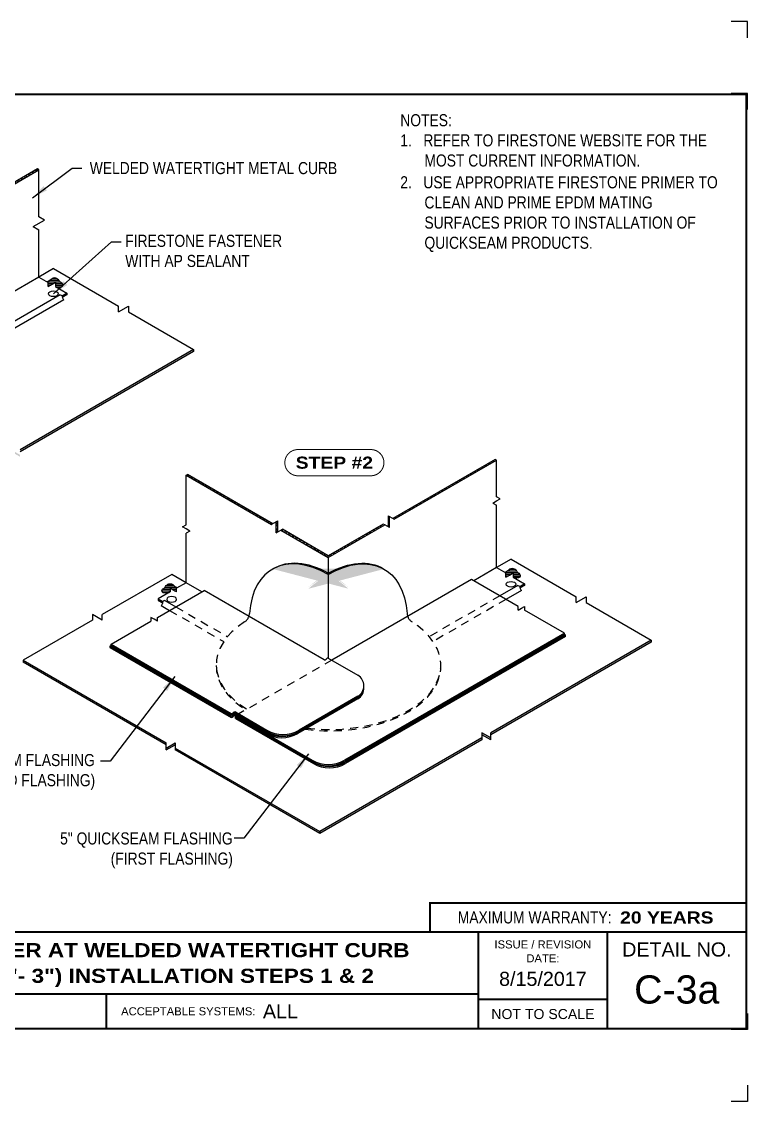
# Model space of a CAD drawing. Header units: inches. Extents: x 143.4 to 163.5, y -203.9 to -187.2.
# Drawn here: x 152.21 to 163.48, y -203.95 to -187.18 of the extents above; entities that cross this region are included whole.
import ezdxf
from ezdxf.enums import TextEntityAlignment as Align

# ---------------------------------------------------------------- set-up
doc = ezdxf.new("R2010")
doc.units = ezdxf.units.IN
doc.header["$MEASUREMENT"] = 0
doc.linetypes.add('HIDDEN', pattern=[0.375, 0.25, -0.125])
doc.linetypes.add('HIDDEN2', pattern=[0.1875, 0.125, -0.0625])
doc.layers.get('0').update_dxf_attribs({"linetype": 'CONTINUOUS'})
doc.layers.get('DEFPOINTS').update_dxf_attribs({"linetype": 'CONTINUOUS'})
for name, color, linetype in [('FSBP-ACCESSORY-OTHER', 7, 'CONTINUOUS'), ('FSBP-ANNO-NOTE', 7, 'CONTINUOUS'), ('FSBP-MEMBRANE', 7, 'CONTINUOUS'), ('FSBP-SEALANTS', 1, 'CONTINUOUS'), ('FSBP-TTLB', 7, 'CONTINUOUS'), ('FSBP-TTLB-BORDER', 7, 'CONTINUOUS'), ('FSBP-TTLB-TEXT', 7, 'CONTINUOUS')]:
    doc.layers.add(name, color=color, linetype=linetype)
doc.styles.add('FSBP_ARIAL', font='arial.ttf')
doc.styles.add('FSBP_ARIAL_BOLD', font='')
doc.styles.add('FSBP_ARIAL_NAR', font='ARIALN.TTF')
doc.styles.get('FSBP_ARIAL_BOLD').set_extended_font_data('Arial Black')
doc.dimstyles.new('FSBP-LEADER', dxfattribs={"dimtxt": 0.1875, "dimasz": 0.25, "dimexe": 0.0625, "dimexo": 0.125, "dimgap": 0.125, "dimtad": 0, "dimtih": 1, "dimtoh": 1, "dimdec": 4, "dimzin": 0, "dimdsep": 46, "dimlunit": 4, "dimtxsty": 'FSBP_ARIAL_NAR', "dimcen": 0.09375, "dimclrd": 256, "dimclre": 256, "dimclrt": 256, "dimadec": 0, "dimazin": 0, "dimtfac": 1, "dimtdec": 4, "dimtofl": 0, "dimtmove": 0, "dimatfit": 3, "dimfxl": 0, "dimtolj": 1, "dimtzin": 0, "dimlwd": -1, "dimlwe": -1, "dimarcsym": 0})
pattern_1 = [(135, (0, 0), (-0.04419417382415922, -0.04419417382415922), []), (135, (-0.03125, 0), (-0.04419417382415922, -0.04419417382415922), [])]

# ---------------------------------------------------------------- blocks, each defined once
blk = doc.blocks.new('TTLB-EPDM_2')
at = {"layer": 'DEFPOINTS', "linetype": 'Continuous', "ltscale": 1.75}
for points in [[(20.01562500000003, 13.88083333333333), (20.01562500000003, 14.13083333333333), (19.76562500000003, 14.13083333333333)], [(20.01562500000003, -2.380833333333342), (20.01562500000003, -2.630833333333342), (19.76562500000003, -2.630833333333342)]]:
    blk.add_lwpolyline(points, dxfattribs=at)
at = {"layer": 'DEFPOINTS', "color": 1}
for points in [[(20.015625, 12.765625), (20.015625, 13.015625), (19.765625, 13.015625)], [(20.015625, -1.265625), (20.015625, -1.515625), (19.765625, -1.515625)]]:
    blk.add_lwpolyline(points, dxfattribs=at)
at = {"layer": 'FSBP-TTLB', "const_width": 0.03125}
blk.add_lwpolyline([(15.09028770518938, 0), (20, 0), (20, 0.4512598240669945), (15.09028770518938, 0.4512598240669945)], close=True, dxfattribs=at)
for points in [[(0, 0), (0, -1.5), (20, -1.5), (20, 0), (0, 0)], [(15.84028770518938, 0), (15.84028770518938, -0.9643749050531198)], [(17.84110496735593, 0), (17.84110496735593, -1.5)], [(20, 0), (20, -1.5)], [(4.825208527206769, -0.9643749050531198), (15.84028770518938, -0.9643749050531198)], [(15.84028770518938, -0.9643749050531198), (15.84028770518938, -1.5)], [(15.84028770518938, -1.048740175933006), (17.84110496735593, -1.048740175933006)]]:
    blk.add_lwpolyline(points, dxfattribs=at)
at = {"layer": 'FSBP-TTLB-BORDER', "const_width": 0.03125}
blk.add_lwpolyline([(20, 0), (20, 13), (0, 13), (0, 0)], dxfattribs=at)
at = {"layer": 'FSBP-TTLB-TEXT', "const_width": 0.03125}
blk.add_lwpolyline([(10.06152282927678, -0.9643749050531198), (10.06152282927678, -1.5)], dxfattribs=at)
at = {"layer": 'FSBP-TTLB-TEXT', "style": 'FSBP_ARIAL_NAR'}
blk.add_text('MAXIMUM WARRANTY:', height=0.1875, dxfattribs=at).set_placement((17.90516569312837, 0.2256299120335257), align=Align.MIDDLE_RIGHT)
at = {"layer": 'FSBP-TTLB-TEXT', "style": 'FSBP_ARIAL'}
for s, height, p in [('ISSUE / REVISION', 0.125, (16.84069633627263, -0.1938496373466023)), ('DETAIL NO.', 0.21875, (18.92055248367797, -0.2724398367368792)), ('DATE:', 0.125, (16.84069633627263, -0.409973105348854)), ('NOT TO SCALE', 0.15625, (16.84069633627263, -1.274370087966503))]:
    blk.add_text(s, height=height, dxfattribs=at).set_placement(p, align=Align.MIDDLE_CENTER)
blk.add_text('ACCEPTABLE SYSTEMS:', height=0.125, dxfattribs=at).set_placement((10.29281281591562, -1.23218745252656), align=Align.MIDDLE_LEFT)
at = {"layer": 'FSBP-TTLB-TEXT'}
for tag, height, style, p in [('MAXIMUM_WARRANTY', 0.1875, 'FSBP_ARIAL_BOLD', (18.03987100774941, 0.2240244307510579)), ('ACCPT_SYSTEMS', 0.21875, 'FSBP_ARIAL', (12.49438170418193, -1.23218745252656))]:
    blk.add_attdef(tag, text='', height=height, dxfattribs=dict(at, style=style)).set_placement(p, align=Align.MIDDLE_LEFT)
for tag, height, style, p in [('DETAIL_DESCP_LINE_1', 0.21875, 'FSBP_ARIAL_BOLD', (10.33118450231211, -0.2831249841755152)), ('DETAIL_DESCP_LINE_2', 0.21875, 'FSBP_ARIAL_BOLD', (10.33118450231211, -0.6812499208775904)), ('ISSUE_REV_DATE', 0.21875, 'FSBP_ARIAL', (16.84069633627263, -0.7282559425942452)), ('DETAIL_NUMBER', 0.4375, 'FSBP_ARIAL', (18.91941590748775, -0.8931630692489421))]:
    blk.add_attdef(tag, text='', height=height, dxfattribs=dict(at, style=style)).set_placement(p, align=Align.MIDDLE_CENTER)

msp = doc.modelspace()

# ---------------------------------------------------------------- hatches: boundary and pattern name
at = {"layer": 'FSBP-ACCESSORY-OTHER'}
h = msp.add_hatch(dxfattribs=at)
h.set_pattern_fill('STEEL', color=256, scale=0.5, angle=90, style=0)
h.set_pattern_definition(pattern_1)
h.paths.add_polyline_path([(150.7426932328243, -190.4860283233467), (150.720140487934, -190.4730074900133), (149.8676615253532, -190.9651864485378), (149.8676615253532, -190.9912281152045)])
h.paths.add_polyline_path([(152.4787640461589, -189.4837073719356), (152.4562113012686, -189.4706865386023), (150.8692376032882, -190.3869262303282), (150.8917903481784, -190.3999470636616)])
h.paths.add_polyline_path([(149.0809874950226, -190.4249187256768), (149.0584347501324, -190.4379395590101), (149.0584347501324, -190.5240208186953), (149.0584347501324, -190.6101020783804), (149.0809874950226, -190.5970812450471)])
h = msp.add_hatch(dxfattribs=at)
h.set_pattern_fill('STEEL', color=256, scale=0.1777777777777778, angle=45, style=0)
h.set_pattern_definition([(90, (82.36479536331339, -134.2164186217957), (-0.02222222222222222, 3.08395284618099e-18), []), (90, (82.35693862130023, -134.2085618797825), (-0.02222222222222222, 3.08395284618099e-18), [])])
edge = h.paths.add_edge_path()
edge.add_spline(control_points=[(152.8383368545609, -191.4427745808825), (152.8419784260424, -191.4488714325515), (152.8434973154028, -191.4568348705639), (152.8451649193142, -191.4648740625214)], knot_values=[0.07603034973956763, 0.07603034973956763, 0.07603034973956763, 0.07603034973956763, 0.1280558160719404, 0.1280558160719404, 0.1280558160719404, 0.1280558160719404], degree=3, periodic=0)
edge.add_line((152.8451649193142, -191.4648740625213), (152.9117767480511, -191.4264157052689))
edge.add_line((152.9117767480511, -191.4264157052689), (152.9117767480511, -191.4003740386023))
edge.add_line((152.9117767480511, -191.4003740386023), (152.8383368545593, -191.442774580879))
h = msp.add_hatch(dxfattribs=at)
h.set_pattern_fill('STEEL', color=256, scale=0.5, angle=90, style=0)
h.set_pattern_definition(pattern_1)
h.paths.add_polyline_path([(159.5833103823409, -193.9941688368745), (159.5607576374507, -193.9811480035412), (157.9737839394702, -194.8973876952671), (157.9963366843604, -194.9104085286005)])
h.paths.add_polyline_path([(157.8472395690063, -194.9964897882855), (157.824686824116, -194.9834689549523), (156.9722078615352, -195.4756479134767), (156.9722078615353, -195.5016895801434)])
h.paths.add_polyline_path([(156.1855338312047, -194.9353801906157), (156.1629810863144, -194.9484010239491), (156.1629810863144, -195.0344822836342), (156.1629810863144, -195.1205635433193), (156.1855338312046, -195.107542709986)])
h = msp.add_hatch(dxfattribs=at)
h.set_pattern_fill('STEEL', color=256, scale=0.5, style=0)
h.set_pattern_definition([(45, (0, 0), (-0.04419417382415922, 0.04419417382415922), []), (45, (0, 0.03125), (-0.04419417382415922, 0.04419417382415922), [])])
h.paths.add_polyline_path([(156.2600823888817, -195.0645020801434), (156.2375296439915, -195.0775229134767), (156.9722078615353, -195.5016895801434), (156.9722078615353, -195.4756479134768)])
h.paths.add_polyline_path([(154.7878961661017, -194.2145349681241), (154.7653434212114, -194.2275558014574), (156.0884325286373, -194.9914416537916), (156.1109852735276, -194.9784208204583)])
h.paths.add_polyline_path([(157.9217881266833, -194.8673678987579), (157.8992353817932, -194.8543470654245), (157.8992353817931, -195.0265095847948), (157.9217881266833, -195.0395304181281), (157.9217881266833, -194.953449158443)])
h = msp.add_hatch(dxfattribs=at)
h.set_pattern_fill('STEEL', color=256, scale=0.1777777777777778, angle=45, style=0)
h.set_pattern_definition([(90, (89.4693416994954, -138.7268800867346), (-0.02222222222222222, 3.08395284618099e-18), []), (90, (89.46148495748224, -138.7190233447214), (-0.02222222222222222, 3.08395284618099e-18), [])])
edge = h.paths.add_edge_path()
edge.add_spline(control_points=[(159.9428831907429, -195.9532360458214), (159.9465247622244, -195.9593328974904), (159.9480436515848, -195.9672963355028), (159.9497112554962, -195.9753355274603)], knot_values=[0.07603034973956763, 0.07603034973956763, 0.07603034973956763, 0.07603034973956763, 0.1280558160719404, 0.1280558160719404, 0.1280558160719404, 0.1280558160719404], degree=3, periodic=0)
edge.add_line((159.9497112554962, -195.9753355274602), (160.0163230842331, -195.9368771702078))
edge.add_line((160.0163230842331, -195.9368771702078), (160.0163230842331, -195.9108355035412))
edge.add_line((160.0163230842331, -195.9108355035411), (159.9428831907413, -195.9532360458178))
h = msp.add_hatch(dxfattribs=at)
h.set_pattern_fill('STEEL', color=256, scale=0.2222222222222222, angle=45, style=0)
h.set_pattern_definition([(90, (183.0112710642652, -166.5413380008235), (-0.02777777777777778, 6.16790569236198e-18), []), (90, (183.0014501367488, -166.531517073307), (-0.02777777777777778, 6.16790569236198e-18), [])])
edge = h.paths.add_edge_path()
edge.add_line((154.3323307193193, -196.1442224681241), (154.3323307193193, -196.1702641347908))
edge.add_line((154.3323307193193, -196.1702641347908), (154.3989425480562, -196.2087224920433))
edge.add_spline(control_points=[(154.3989425480562, -196.2087224920433), (154.4006101519676, -196.2006833000858), (154.402129041328, -196.1927198620734), (154.4057706128094, -196.1866230104044)], knot_values=[0.07603034973961151, 0.07603034973961151, 0.07603034973961151, 0.07603034973961151, 0.1280558160720317, 0.1280558160720317, 0.1280558160720317, 0.1280558160720317], degree=3, periodic=0)
edge.add_line((154.4057706128114, -196.186623010401), (154.3323307193193, -196.1442224681241))
at = {"layer": 'FSBP-MEMBRANE'}
h = msp.add_hatch(color=256, dxfattribs=at)
h.paths.add_polyline_path([(145.1283483492843, -192.588173149106), (145.1283483492842, -192.6181731491061), (147.2813072996413, -193.861184578649), (147.2813072996413, -193.8311845786489)])
h.paths.add_polyline_path([(147.4191839833069, -193.861184578649), (147.419183983307, -193.831184578649), (147.2813072996414, -193.9107877190783), (147.2813072996414, -193.9407877190783)])
h.paths.add_polyline_path([(147.4191839833069, -193.9107877190782), (147.4191839833069, -193.9407877190783), (149.734888926624, -195.2777605914661), (149.734888926624, -195.2477605914661)])
h.paths.add_polyline_path([(152.0505938699411, -193.9407877190782), (152.050593869941, -193.9107877190781), (149.734888926624, -195.2477605914661), (149.734888926624, -195.2777605914661)])
h.paths.add_polyline_path([(152.050593869941, -193.831184578649), (152.050593869941, -193.861184578649), (152.1884705536066, -193.9407877190783), (152.1884705536065, -193.9107877190783)])
h.paths.add_polyline_path([(154.8812574110893, -192.3065033616109), (154.8812574110893, -192.2765033616109), (152.1884705536066, -193.8311845786488), (152.1884705536066, -193.8611845786489)])
h = msp.add_hatch(color=256, dxfattribs=at)
edge = h.paths.add_edge_path()
edge.add_ellipse((156.9780592697155, -197.1717023301928), major_axis=(0.85946047897046, 1.487908770701568), ratio=0.5830220832605331, start_angle=360.57893782734635, end_angle=405.008359040076, ccw=False)
edge.add_ellipse((156.9607387616398, -197.1617023301928), major_axis=(0.85946047897046, 1.487908770701568), ratio=0.5830220832605331, start_angle=359.4350680659164, end_angle=404.1956781125469)
edge.add_line((156.9722078615353, -195.7456150201176), (156.9722078615352, -195.7457037547296))
edge.add_ellipse((156.9895283696107, -197.1583562468098), major_axis=(-0.8719712758344507, 1.480845586872771), ratio=0.5828708003731583, start_angle=-44.48269251669802, end_angle=0.2858106185885407)
edge.add_ellipse((156.972207861535, -197.1683562468098), major_axis=(-0.8719712758344507, 1.480845586872771), ratio=0.5828708003731583, start_angle=-45.291563609245486, end_angle=-0.8581941182516744, ccw=False)
for points in [[(160.638232681734, -196.698442496679), (160.638232681734, -196.6784424966791), (157.2222078643264, -198.6506853461792), (157.2222078643264, -198.6706853445675)], [(156.5185622220262, -198.2036020110477), (157.4308215914828, -197.6769088194252, 0.2827920147056878), (157.5241928292354, -197.5041895319774, -0.2542941371448253), (157.430687894748, -197.656986008877), (156.5185622255458, -198.1836020122797, -0.2679491921837299), (156.0185622259456, -198.1836020136427), (155.5288321885608, -197.9008562468098, 0.2886751345946944), (155.4961783199814, -197.9124201936622, -0.2886751345963833), (155.463524451402, -197.9239841405144), (153.6009368416299, -196.8486186826234), (153.6009368416299, -196.8686186826234), (155.4635244514019, -197.9439841405144, 0.2886751345963833), (155.4961783199814, -197.9324201936622, -0.2886751345949581), (155.5288321885608, -197.9208562468098), (156.0185622244635, -198.2036020134058, 0.267949190922926)], [(157.2222078643264, -198.6706853445676), (157.2222078643264, -198.6506853461792, -0.2679491921596822), (156.7222078647649, -198.6506853464324), (155.5288321885608, -197.9616895801433), (155.5288321885608, -197.9816895801432), (156.7222078635553, -198.6706853444805, 0.2679491929082656)]]:
    msp.add_hatch(color=256, dxfattribs=at).paths.add_polyline_path(points)
h = msp.add_hatch(color=256, dxfattribs=at)
h.paths.add_polyline_path([(152.2328946854662, -197.0986346140449), (152.2328946854662, -197.128634614045), (154.4547919776562, -198.4114476138026), (154.4547919776561, -198.3814476138025)])
h.paths.add_polyline_path([(154.5926686613218, -198.4114476138025), (154.5926686613218, -198.3814476138025), (154.4547919776562, -198.4610507542318), (154.4547919776562, -198.4910507542318)])
h.paths.add_polyline_path([(154.5926686613217, -198.4610507542318), (154.5926686613217, -198.4910507542318), (156.8394352628059, -199.788222056405), (156.8394352628059, -199.758222056405)])
h.paths.add_polyline_path([(159.356115817853, -198.3352158604842), (159.356115817853, -198.3052158604842), (156.8394352628059, -199.7582220564049), (156.8394352628059, -199.7882220564049)])
h.paths.add_polyline_path([(159.3561158178529, -198.2256127200549), (159.3561158178529, -198.255612720055), (159.4939925015185, -198.3352158604843), (159.4939925015185, -198.3052158604843)])
h.paths.add_polyline_path([(161.9858037472713, -196.8169648265498), (161.9858037472713, -196.7869648265497), (159.4939925015186, -198.225612720055), (159.4939925015186, -198.2556127200549)])
at = {"layer": 'FSBP-SEALANTS'}
h = msp.add_hatch(dxfattribs=at)
h.set_pattern_fill('ANSI31', color=256, scale=0.2, angle=135, style=0)
h.set_pattern_definition([(180, (0, 0), (-3.469446951953614e-18, -0.025), [])])
h.paths.add_polyline_path([(152.7919893383336, -191.2044834408683, 0.1727295585522553), (152.7405172593794, -191.1669200633885, 0.2942992841700173), (152.6678025756545, -191.1881515154102, -0.1690323195393283), (152.6058584643359, -191.2237520351493), (152.6222123398485, -191.2331939495788), (152.6222123398485, -191.2985923890249), (152.6788490497767, -191.2658931693018), (152.7354857597049, -191.2331939495787), (152.7354857597049, -191.2985923890249), (152.7743612634206, -191.3210371715601, -0.2717594802766743), (152.8148663760768, -191.3032911557617, 0.8176169602897372), (152.8344745478751, -191.243680164116, -0.1141716044338992)])
h = msp.add_hatch(dxfattribs=at)
h.set_pattern_fill('ANSI31', color=256, scale=0.2, angle=135, style=0)
h.set_pattern_definition([(180, (7.104546336182011, -4.510461464938885), (-3.469446951953614e-18, -0.025), [])])
h.paths.add_polyline_path([(159.8965356745156, -195.7149449058072, 0.1727295585522553), (159.8450635955614, -195.6773815283274, 0.2942992841700173), (159.7723489118365, -195.6986129803491, -0.1690323195393283), (159.7104048005179, -195.7342135000882), (159.7267586760305, -195.7436554145177), (159.7267586760305, -195.8090538539638), (159.7833953859587, -195.7763546342407), (159.8400320958869, -195.7436554145176), (159.8400320958869, -195.8090538539638), (159.8789075996026, -195.8314986364989, -0.2717594802766743), (159.9194127122588, -195.8137526207005, 0.8176169602897372), (159.9390208840571, -195.7541416290549, -0.1141716044338992)])
h = msp.add_hatch(dxfattribs=at)
h.set_pattern_fill('ANSI31', color=256, scale=0.2, angle=135, style=0)
h.set_pattern_definition([(180, (41.60259760344591, -79.7703969896346), (-4.625929269271485e-18, -0.025), [])])
h.paths.add_polyline_path([(154.5151121071333, -195.9799224400012), (154.6169067157131, -196.0386935846669), (154.6169067157131, -195.9799224400012), (154.6332605912256, -195.9704805255718, -0.1690323195392872), (154.5713164799071, -195.9348800058326, 0.294299284169117), (154.4986017961824, -195.9136485538109, 0.1727295585530004), (154.4471297172279, -195.9512119312909, -0.1141716044337929), (154.4046445076865, -195.9904086545385, 0.8176169602901258), (154.4242526794847, -196.0500196461841, -0.2717594802764618), (154.464757792141, -196.0677656619825), (154.5151121071333, -196.0386935846668)])

# ---------------------------------------------------------------- linework, layer by layer
at = {"layer": 'DEFPOINTS'}
msp.add_line((156.9722078615353, -195.5016895801434), (156.9722078615352, -195.4756479134767), dxfattribs=at)
at = {"layer": 'FSBP-ACCESSORY-OTHER'}
for p, q in [((152.4562113012686, -189.4706865386023), (150.8692376032882, -190.3869262303282)), ((150.8917903481784, -190.3999470636616), (152.4787640461588, -189.4837073719356)), ((152.4787640461589, -189.4837073719356), (152.4562113012687, -189.4706865386023)), ((152.4787640461589, -190.2173221421829), (152.4787640461589, -189.4837073719356)), ((152.5651228550203, -190.2671814237259), (152.4787640461589, -190.2173221421829)), ((152.3924052372975, -190.366899986812), (152.5651228550204, -190.2671814237259)), ((152.3924052372975, -190.366899986812), (152.4787640461589, -190.416759268355)), ((152.478764046159, -191.1503740386023), (152.4787640461589, -190.416759268355)), ((152.4787640461589, -191.1503740386023), (151.1140808077355, -191.9382742736646)), ((152.4787640461589, -191.1503740386023), (152.6222123398485, -191.2331939495788)), ((152.6222123398485, -191.2985923890249), (152.6222123398485, -191.2331939495788)), ((152.6788490497767, -191.2658931693018), (152.7354857597049, -191.2331939495788)), ((152.7354857597049, -191.2331939495788), (152.7354857597049, -191.2985923890249)), ((152.6222123398485, -191.2985923890249), (152.6788490497767, -191.2658931693018)), ((152.7354857597049, -191.2985923890249), (152.9117767480511, -191.4003740386023)), ((152.9117767480511, -191.4003740386023), (152.8383368545758, -191.4427745808695)), ((152.9117767480511, -191.4003740386023), (152.9117767480511, -191.4264157052689)), ((152.9117767480511, -191.4264157052689), (152.8451649193142, -191.4648740625213)), ((159.5607576374506, -193.9811480035412), (157.9737839394702, -194.8973876952671)), ((157.9963366843604, -194.9104085286004), (159.5833103823408, -193.9941688368745)), ((159.5833103823409, -193.9941688368745), (159.5607576374507, -193.9811480035412)), ((159.5833103823409, -194.5610667467932), (159.5833103823409, -193.9941688368745)), ((154.7653434212114, -194.2275558014575), (154.7878961661017, -194.2145349681241)), ((154.7653434212114, -194.2275558014575), (156.0884325286373, -194.9914416537916)), ((154.7653434212114, -194.9944100927334), (154.7653434212114, -194.2275558014574)), ((156.1109852735275, -194.9784208204583), (154.7878961661017, -194.2145349681241)), ((159.6398719286721, -194.5937225707932), (159.5833103823409, -194.5610667467932)), ((159.5833103823409, -194.6263783947933), (159.6398719286721, -194.5937225707932)), ((159.5267488360097, -194.6590342187934), (159.5833103823409, -194.6263783947933)), ((159.5267488360097, -194.6590342187934), (159.5833103823409, -194.6916900427935)), ((159.5833103823409, -195.6608355035412), (159.5833103823409, -194.6916900427935)), ((156.1629810863144, -194.948401023949), (156.1855338312046, -194.9353801906157)), ((156.1855338312046, -194.9353801906157), (156.1855338312046, -195.107542709986)), ((157.8992353817931, -194.8543470654245), (157.9217881266833, -194.8673678987579)), ((157.8992353817931, -194.8543470654245), (157.8992353817931, -195.0265095847948)), ((157.9217881266833, -194.953449158443), (157.9217881266833, -194.8673678987579)), ((157.9217881266833, -194.8673678987579), (157.9963366843604, -194.9104085286004)), ((154.7077708819705, -195.0276496137621), (154.7653434212114, -194.9944100927334)), ((154.7653434212114, -195.0608891347908), (154.7077708819705, -195.0276496137621)), ((154.8229159604524, -195.0941286558195), (154.7653434212114, -195.0608891347908)), ((154.8229159604524, -195.0941286558195), (154.7653434212114, -195.1273681768482)), ((156.1629810863144, -194.948401023949), (156.0884325286373, -194.9914416537916)), ((156.1629810863144, -195.0344822836342), (156.1629810863144, -194.948401023949)), ((156.1629810863144, -195.1205635433193), (156.1629810863144, -195.0344822836342)), ((156.1629810863144, -195.1205635433193), (156.2375296439915, -195.0775229134767)), ((156.2375296439915, -195.0775229134767), (156.2600823888817, -195.0645020801434)), ((156.2375296439915, -195.0775229134767), (156.9722078615353, -195.5016895801434)), ((156.9722078615352, -195.4756479134767), (156.2600823888817, -195.0645020801434)), ((157.8246868241161, -194.9834689549522), (156.9722078615352, -195.4756479134767)), ((156.9722078615353, -195.5016895801434), (157.8472395690063, -194.9964897882855)), ((157.8472395690063, -194.9964897882855), (157.824686824116, -194.9834689549522)), ((157.9217881266833, -195.0395304181281), (157.8472395690063, -194.9964897882855)), ((157.9217881266833, -195.0395304181281), (157.9217881266833, -194.953449158443)), ((154.7653434212114, -195.8942224681242), (154.7653434212115, -195.1273681768481)), ((156.9722078615353, -195.5016895801434), (156.9722078615352, -195.7457037547297)), ((159.5833103823409, -195.6608355035412), (159.2294980249113, -195.8651091633458)), ((159.5833103823409, -195.6608355035412), (159.7267586760305, -195.7436554145177)), ((159.7267586760305, -195.8090538539638), (159.7267586760305, -195.7436554145177)), ((159.7833953859587, -195.7763546342407), (159.8400320958869, -195.7436554145177)), ((159.8400320958869, -195.7436554145177), (159.8400320958869, -195.8090538539638)), ((154.7653434212114, -195.8942224681242), (154.6169067157131, -195.9799224400012)), ((155.0096714984526, -196.0352853492899), (154.7653434212114, -195.8942224681241)), ((159.7267586760305, -195.8090538539638), (159.7833953859587, -195.7763546342407)), ((159.8400320958869, -195.8090538539638), (160.0163230842331, -195.9108355035411)), ((160.0163230842331, -195.9108355035411), (159.9428831907578, -195.9532360458084)), ((160.0163230842331, -195.9368771702078), (159.9497112554962, -195.9753355274602)), ((160.0163230842331, -195.9108355035412), (160.0163230842331, -195.9368771702078)), ((154.5151121071333, -196.0386935846669), (154.3323307193192, -196.1442224681242)), ((154.5660094114232, -196.009308012334), (154.5151121071333, -195.9799224400012)), ((154.5151121071333, -195.9799224400012), (154.5151121071333, -196.0386935846669)), ((154.6169067157131, -196.0386935846669), (154.5660094114232, -196.009308012334)), ((154.6169067157131, -196.0386935846669), (154.6169067157131, -195.9799224400012)), ((154.3323307193192, -196.1442224681241), (154.4057706127946, -196.1866230103914)), ((154.3323307193192, -196.1442224681242), (154.3323307193192, -196.1702641347908)), ((154.3323307193192, -196.1702641347908), (154.3989425480562, -196.2087224920433))]:
    msp.add_line(p, q, dxfattribs=at)
for centre in [(152.7043423866253, -191.4090252118995), (159.8088887228074, -195.9194866768383)]:
    msp.add_ellipse(centre, major_axis=(-0.0765465544619743, 0), ratio=0.5773502691895995, dxfattribs=at)
at = {"layer": 'FSBP-ACCESSORY-OTHER', "extrusion": (0, 0, -1)}
msp.add_ellipse((154.5397650807451, -196.1528736414214), major_axis=(0.0765465544619743, 0), ratio=0.5773502691895995, dxfattribs=at)
at = {"layer": 'FSBP-ANNO-NOTE', "const_width": 0.015625}
msp.add_lwpolyline([(156.5004838922011, -194.2347306175192), (157.6320528746705, -194.2347306175192, 0.9999999999999999), (157.6320528746705, -193.8277918192772), (156.5004838922011, -193.8277918192772, 0.9999999999999999)], format="xyb", close=True, dxfattribs=at)
at = {"layer": 'FSBP-MEMBRANE'}
for p, q in [((152.704754126952, -191.0198986046222), (152.4787640461589, -191.1503740386023)), ((152.704754126952, -191.0198986046222), (153.7166598125858, -191.6041226246174)), ((153.7166598125858, -191.6922793416158), (153.8693517254555, -191.6041226246174)), ((153.7166598125858, -191.6922793416158), (153.7166598125858, -191.6041226246174)), ((153.8693517254555, -191.6041226246174), (153.8693517254555, -191.6922793416158)), ((153.8693517254555, -191.6922793416158), (154.8812574110893, -192.276503361611)), ((154.8812574110893, -192.2765033616109), (152.1884705536066, -193.8311845786488)), ((154.8812574110893, -192.3065033616109), (152.1884705536066, -193.8611845786489)), ((154.8812574110893, -192.2765033616109), (154.8812574110893, -192.306503361611)), ((159.809300463134, -195.5303600695611), (159.5833103823409, -195.6608355035412)), ((159.809300463134, -195.5303600695611), (160.8212061487677, -196.1145840895563)), ((154.5421705683328, -195.7653735614388), (153.4638785833344, -196.3879257292427)), ((154.7653434212114, -195.8942224681241), (154.5421705683328, -195.7653735614388)), ((156.972207861535, -195.7653735614389), (156.9722078615352, -197.0675229134766)), ((159.1948570087598, -195.8451091633457), (157.0248910735985, -197.0979395801432)), ((159.9183522214078, -196.2628193191255), (159.19485700876, -195.8451091633459)), ((154.3208173019562, -196.4329955050696), (155.0443125146039, -196.01528534929)), ((156.906900124376, -197.0906508071811), (155.0443125146039, -196.01528534929)), ((159.9183522214078, -196.3215904637911), (159.9183522214078, -196.2628193191255)), ((159.9692495256977, -196.2922048914583), (160.0201468299876, -196.2628193191255)), ((160.0201468299876, -196.2628193191255), (160.0201468299876, -196.3215904637911)), ((160.8212061487677, -196.2027408065547), (160.9738980616375, -196.1145840895563)), ((160.8212061487677, -196.2027408065547), (160.8212061487677, -196.1145840895563)), ((160.9738980616375, -196.1145840895563), (160.9738980616375, -196.2027408065547)), ((160.9738980616374, -196.2027408065547), (161.9858037472713, -196.7869648265499)), ((153.4638785833344, -196.4760824462411), (153.3111866704647, -196.3879257292427)), ((153.3111866704647, -196.3879257292427), (153.3111866704647, -196.4760824462412)), ((153.4638785833344, -196.4760824462412), (153.4638785833344, -196.3879257292427)), ((154.2699199976663, -196.4623810774024), (154.2190226933764, -196.4329955050696)), ((154.2190226933764, -196.4329955050696), (154.2190226933764, -196.4917666497352)), ((154.3208173019562, -196.4917666497352), (154.3208173019562, -196.4329955050695)), ((159.9183522214078, -196.3215904637911), (159.9692495256977, -196.2922048914583)), ((153.3111866704647, -196.4760824462411), (152.2328946854663, -197.098634614045)), ((154.3208173019562, -196.4917666497352), (154.2699199976663, -196.4623810774024)), ((160.6382326817339, -196.6784424966791), (157.2222078643264, -198.6506853461792)), ((160.638232681734, -196.698442496679), (157.2222078615349, -198.6706853461792)), ((160.6562748776462, -196.7088591633457), (157.2402500624846, -198.6811020128459)), ((160.6562748776462, -196.7288591633457), (157.2402500542282, -198.701102012846)), ((160.6562748776462, -196.7088591633458), (160.638232681734, -196.6984424966791)), ((160.6562748776462, -196.7288591633458), (160.6562748776462, -196.7088591633458)), ((153.5828946457178, -196.8790353492899), (153.6009368416299, -196.8686186826233)), ((153.5828946457177, -196.87903534929), (155.463524451402, -197.9648174738478)), ((153.5828946457178, -196.8790353492899), (153.5828946457178, -196.8990353492899)), ((153.5828946457178, -196.8990353492901), (155.4635244514021, -197.9848174738479)), ((153.6009368416298, -196.8486186826233), (155.4635244514021, -197.9239841405145)), ((153.6009368416299, -196.8686186826234), (155.463524451402, -197.9439841405145)), ((161.9858037472713, -196.7869648265498), (159.4939925015185, -198.2256127200549)), ((161.9858037472713, -196.8169648265498), (159.4939925015185, -198.2556127200549)), ((161.9858037472713, -196.7869648265498), (161.9858037472713, -196.8169648265498)), ((152.2328946854663, -197.098634614045), (152.2328946854662, -197.1286346140449)), ((152.2328946854663, -197.0986346140449), (154.4547919776562, -198.3814476138025)), ((156.9722078615348, -197.0675229134765), (157.4306878942083, -197.3322264825707)), ((154.4547919776562, -198.4114476138025), (152.2328946854662, -197.128634614045)), ((157.430687894676, -197.6769860093125), (156.5005200220809, -198.214018680025)), ((157.430687894676, -197.6969860095912), (156.5005200250478, -198.2340186795125)), ((157.4306878946759, -197.6569860089186), (156.5185622245652, -198.1836020128458)), ((155.5288321885607, -197.9008562468098), (156.0185622245653, -198.1836020128458)), ((155.5288321885607, -197.9208562468098), (156.0185622234935, -198.2036020128458)), ((155.5288321885607, -197.9416895801431), (156.0005200216829, -198.2140186802549)), ((155.5288321885608, -197.9616895801432), (156.0005200250479, -198.2340186795125)), ((155.5288321885608, -197.9616895801432), (156.7222078643264, -198.6506853461792)), ((155.5288321885608, -197.9816895801432), (156.7402500624847, -198.6811020128458)), ((155.5288321885608, -198.0016895801434), (156.7402500542282, -198.701102012846)), ((159.4939925015185, -198.3052158604843), (159.3561158178529, -198.225612720055)), ((159.3561158178529, -198.225612720055), (159.356115817853, -198.3352158604843)), ((159.4939925015185, -198.3352158604843), (159.3561158178529, -198.255612720055)), ((159.4939925015185, -198.3352158604843), (159.4939925015185, -198.2256127200549)), ((154.4547919776562, -198.4610507542318), (154.5926686613218, -198.3814476138025)), ((154.4547919776562, -198.4910507542318), (154.4547919776562, -198.3814476138025)), ((154.4547919776562, -198.4910507542318), (154.5926686613218, -198.4114476138026)), ((154.5926686613218, -198.3814476138025), (154.5926686613217, -198.4910507542318)), ((159.3561158178529, -198.3052158604842), (156.8394352628059, -199.758222056405)), ((159.356115817853, -198.3352158604842), (156.8394352628059, -199.7882220564049)), ((154.5926686613218, -198.4610507542318), (156.8394352628059, -199.758222056405)), ((156.8394352628059, -199.7882220564049), (154.5926686613217, -198.4910507542318)), ((156.8394352628059, -199.7582220564049), (156.8394352628059, -199.7882220564049))]:
    msp.add_line(p, q, dxfattribs=at)
at = {"layer": 'FSBP-MEMBRANE', "linetype": 'HIDDEN'}
for p, q in [((160.638232681734, -196.6984424966791), (160.638232681734, -196.6784424966792)), ((153.6009368416299, -196.8686186826233), (153.6009368416299, -196.8486186826233)), ((155.5288321885608, -198.0016895801434), (155.5288321885608, -197.9616895801432))]:
    msp.add_line(p, q, dxfattribs=at)
at = {"layer": 'FSBP-MEMBRANE', "linetype": 'HIDDEN2'}
msp.add_line((157.0248910735985, -197.0979395801432), (155.5815154008183, -197.9312729133646), dxfattribs=at)
at = {"layer": 'FSBP-MEMBRANE'}
for points in [[(160.638232681734, -196.6784424966792), (160.0201468299876, -196.3215904637911)], [(153.60093684163, -196.8486186826233), (154.2190226933764, -196.4917666497352)]]:
    msp.add_lwpolyline(points, dxfattribs=at)
at = {"layer": 'FSBP-MEMBRANE', "linetype": 'HIDDEN'}
for centre, start, end in [((155.5821017880052, -196.3642015412708), 302.8310119660521, 356.2837433908046), ((158.3619316282321, -196.3636381325674), 183.9336510423047, 237.3736700736235)]:
    msp.add_arc(centre, 0.1666666666666667, start, end, dxfattribs=at)
at = {"layer": 'FSBP-MEMBRANE'}
for centre, radius, start, end in [((156.9140469429022, -197.0589463440103), 0.03249999999993103, 257.2967165774597, 321.7051715855523), ((156.9650610430087, -197.0992273766475), 0.03250000000004136, 77.29671657762736, 141.7051715854708), ((157.3369378943804, -197.4946062458797), 0.1875, 300.0000001043022, 60.00000006071906), ((157.3370270260194, -197.5146062460764), 0.1874554502437665, 299.9764068607352, 3.185510707067844), ((157.337729518385, -197.5346062462148), 0.1871054442735866, 299.7900641262334, 4.073204754166717), ((155.4706712699281, -197.8922796773437), 0.03249999999993103, 257.2967165774597, 321.7051715855523), ((155.4706712699281, -197.9122796773436), 0.03249999999993103, 257.2967165774597, 321.7051715855523), ((155.4706712699282, -197.9331130106769), 0.03249999999993103, 257.2967165774597, 321.7051715855523), ((155.5216853700347, -197.9325607099808), 0.03250000000004136, 77.29671657762736, 141.7051715854708), ((155.5216853700347, -197.9525607099808), 0.03250000000004136, 77.29671657762736, 141.7051715854708), ((155.5216853700347, -197.9733940433141), 0.03250000000004136, 77.29671657762736, 141.7051715854708), ((155.4706712699282, -197.953113010677), 0.03249999999993103, 257.2967165774597, 321.7051715855523), ((155.5216853700347, -197.9933940433142), 0.03250000000004136, 77.29671657762736, 141.7051715854708), ((156.2505200216828, -197.7810059783627), 0.5, 240.0000000000029, 300.0000000526695), ((156.2505200250478, -197.8010059776203), 0.5, 240.0000000000019, 299.9999999999993), ((156.2685622245652, -197.7505893109536), 0.5, 240.0000000000032, 299.999999999994), ((156.2685622234935, -197.7705893109536), 0.5, 240.0000000000002, 299.999999999999), ((156.9722078643264, -198.2176726442869), 0.5000000000001007, 240.0000000000104, 299.9999999999924), ((156.9722078615349, -198.237672644287), 0.4999999999999776, 240.0000000000023, 299.9999999999977), ((156.9902500624847, -198.2480893109536), 0.5000000000000164, 240.0000000000011, 299.9999999999945), ((156.9902500542282, -198.2680893109537), 0.500000000000076, 240.0000000000088, 299.999999999994)]:
    msp.add_arc(centre, radius, start, end, dxfattribs=at)
for centre, start_param, end_param in [((156.972207861535, -197.1683562468098), -0.7904869083577818, 0.7087945772764359), ((156.9895283696107, -197.1583562468098), -0.7763694445686231, 0.004988336331531743)]:
    msp.add_ellipse(centre, major_axis=(-0.8719712758344507, 1.480845586872771), ratio=0.5828708003731583, start_param=start_param, end_param=end_param, dxfattribs=at)
at = {"layer": 'FSBP-MEMBRANE', "extrusion": (0, 0, -1)}
for centre, start_param, end_param in [((156.9780592697155, -197.1717023301928), -0.7855440561690804, 0.7137878615202522), ((156.9607387616398, -197.1617023301928), -0.771360098215536, 0.009859922299419345)]:
    msp.add_ellipse(centre, major_axis=(0.85946047897046, 1.487908770701568), ratio=0.5830220832605331, start_param=start_param, end_param=end_param, dxfattribs=at)
at = {"layer": 'FSBP-MEMBRANE', "linetype": 'HIDDEN2'}
for centre, start_param, end_param in [((156.9761966808521, -197.1717747157499), -0.7245183949281869, 0.7588633011367755), ((156.9761966808521, -197.1717747157499), 1.377832968980878, 3.876047804133233), ((156.9761966808521, -197.1917747157499), -0.0083960844364388, 0.7447917465841754), ((156.9761966808521, -197.1917747157499), 1.361040445905294, 3.153162216362287)]:
    msp.add_ellipse(centre, major_axis=(-1.743503370737703, 0.004815047033354052), ratio=0.5745505520016421, start_param=start_param, end_param=end_param, dxfattribs=at)
at = {"layer": 'FSBP-SEALANTS'}
for p, q in [((152.8096604896319, -191.4270199276436), (151.434967322223, -192.2206993979001)), ((152.8674414902075, -191.5038956161177), (151.4937252673161, -192.2970110471941)), ((159.9142068258139, -195.9374813925825), (159.63452861441, -196.098953683223)), ((159.9719878263895, -196.0143570810566), (159.7299954138499, -196.1540714655782)), ((154.3766659771629, -196.2477440456395), (154.509174109514, -196.3242476515223)), ((154.4344469777385, -196.1708683571655), (154.6046409089539, -196.269129869167))]:
    msp.add_line(p, q, dxfattribs=at)
at = {"layer": 'FSBP-SEALANTS', "linetype": 'HIDDEN2'}
for p, q in [((159.6345286144101, -196.098953683223), (158.539513658405, -196.731160862839)), ((154.6046409089539, -196.269129869167), (155.4069442972941, -196.732339946397)), ((159.7299954138499, -196.1540714655782), (158.5982716034981, -196.807472512133)), ((154.509174109514, -196.3242476515223), (155.3489497506646, -196.8090923439994))]:
    msp.add_line(p, q, dxfattribs=at)
at = {"layer": 'FSBP-SEALANTS'}
for points in [[(152.7743612634206, -191.32103717156, -0.2717594802764076), (152.8148663760768, -191.3032911557617, 0.8176169602897371), (152.8344745478751, -191.243680164116, -0.1141716044338992), (152.7919893383336, -191.2044834408683, 0.1727295585522553), (152.7405172593794, -191.1669200633885, 0.2942992841700173), (152.6678025756545, -191.1881515154102, -0.1690323195393283), (152.6058584643359, -191.2237520351493, -0.7836563057051049)], [(159.8789075996026, -195.8314986364989, -0.2717594802764076), (159.9194127122588, -195.8137526207005, 0.8176169602897371), (159.9390208840571, -195.7541416290549, -0.1141716044338992), (159.8965356745156, -195.7149449058072, 0.1727295585522553), (159.8450635955614, -195.6773815283274, 0.2942992841700173), (159.7723489118365, -195.6986129803491, -0.1690323195393283), (159.7104048005179, -195.7342135000882, -0.7836563057051049)], [(154.464757792141, -196.0677656619825, 0.2717594802764076), (154.4242526794847, -196.0500196461841, -0.8176169602897371), (154.4046445076865, -195.9904086545385, 0.1141716044338992), (154.4471297172279, -195.9512119312908, -0.1727295585522553), (154.4986017961822, -195.913648553811, -0.2942992841700173), (154.5713164799071, -195.9348800058326, 0.1690323195393283), (154.6332605912256, -195.9704805255718, 0.7836563057051049)]]:
    msp.add_lwpolyline(points, format="xyb", dxfattribs=at)
for points in [[(152.8096604896319, -191.4270199276436), (152.8351637814543, -191.4385711544138), (152.850704744868, -191.4835814154312), (152.8674414902075, -191.5038956161177)], [(159.9142068258139, -195.9374813925825), (159.9397101176363, -195.9490326193527), (159.95525108105, -195.9940428803701), (159.9719878263895, -196.0143570810566)], [(154.4344469777385, -196.1708683571655), (154.4089436859161, -196.1824195839357), (154.3934027225025, -196.2274298449531), (154.3766659771629, -196.2477440456395)]]:
    msp.add_spline(points, degree=3, dxfattribs=at)

# ---------------------------------------------------------------- block references
at = {"ltscale": 1.75}
msp.add_blockref('TTLB-EPDM_2', (143.4627011304552, -201.3155095565149), dxfattribs=at).add_auto_attribs({'DETAIL_DESCP_LINE_1': 'OUTSIDE CORNER AT WELDED WATERTIGHT CURB', 'DETAIL_DESCP_LINE_2': '(FLANGES 2"- 3") INSTALLATION STEPS 1 & 2', 'ACCPT_SYSTEMS': 'ALL', 'ISSUE_REV_DATE': '8/15/2017', 'DETAIL_NUMBER': 'C-3a', 'MAXIMUM_WARRANTY': '20 YEARS'})

# ---------------------------------------------------------------- texts
at = {"layer": 'FSBP-ANNO-NOTE', "style": 'FSBP_ARIAL_NAR'}
msp.add_text('WELDED WATERTIGHT METAL CURB', height=0.1875, dxfattribs=at).set_placement((153.2689497439648, -189.4585586756097), align=Align.MIDDLE_LEFT)
at = {"layer": 'FSBP-ANNO-NOTE', "style": 'FSBP_ARIAL_BOLD'}
msp.add_text('STEP #2', height=0.1875, dxfattribs=at).set_placement((157.0662683834358, -194.0312612183982), align=Align.MIDDLE_CENTER)
at = {"layer": 'FSBP-ANNO-NOTE', "char_height": 0.1875, "attachment_point": 1, "style": 'FSBP_ARIAL_NAR'}
for s, width, gutter_width, heights, insert in [('NOTES:\\P1.   REFER TO FIRESTONE WEBSITE FOR THE                \\P{\\W6.27837; }MOST CURRENT INFORMATION.\\P{\\H0.08333x;\\P}2.   USE APPROPRIATE FIRESTONE PRIMER TO \\P{\\W6.27837; }CLEAN AND PRIME EPDM MATING \\P{\\W6.27837; }SURFACES PRIOR TO INSTALLATION OF \\P{\\W6.27837; }QUICKSEAM PRODUCTS.', 4.986888542189263, 23.08110225731588, [2.327758077406431], (158.0896091806474, -188.6216997933432)), ('FIRESTONE FASTENER\\PWITH AP SEALANT', 2.469300291246327, 5, [0], (153.8198967228594, -190.4939093140716)), ('{\\W2.42442; }5" QUICKSEAM FLASHING \\P{\\W5.2882;  }(SECOND FLASHING)', 2.801271269462291, 5, [0], (150.525589230834, -198.5538134322722)), ('{\\W2.42442; }5" QUICKSEAM FLASHING \\P{\\W7.785;  }(FIRST FLASHING)', 2.801271269462291, 5, [0], (152.664122735721, -199.7707022181895))]:
    msp.add_mtext_dynamic_manual_height_columns(s, width=width, gutter_width=gutter_width, heights=heights, dxfattribs=dict(at, insert=insert))

# ---------------------------------------------------------------- leaders
at = {"layer": 'FSBP-ANNO-NOTE'}
for points in [[(152.3775722306563, -189.9215561925561), (152.9935738408425, -189.4585586756097), (153.1439497439648, -189.4585586756097)], [(152.7043423866253, -191.4090252118995), (153.6085805994145, -190.6014158658459), (153.7589565025368, -190.6014158658459)], [(154.5910882044696, -197.3524582524197), (153.5844250896123, -198.663798963996), (153.43404918649, -198.663798963996)], [(156.6668025743668, -198.5508725026405), (155.6601394595095, -199.8622132142168), (155.5097635563873, -199.8622132142168)]]:
    msp.add_leader(points, dimstyle='FSBP-LEADER', dxfattribs=at)

doc.saveas('drawing.dxf')
